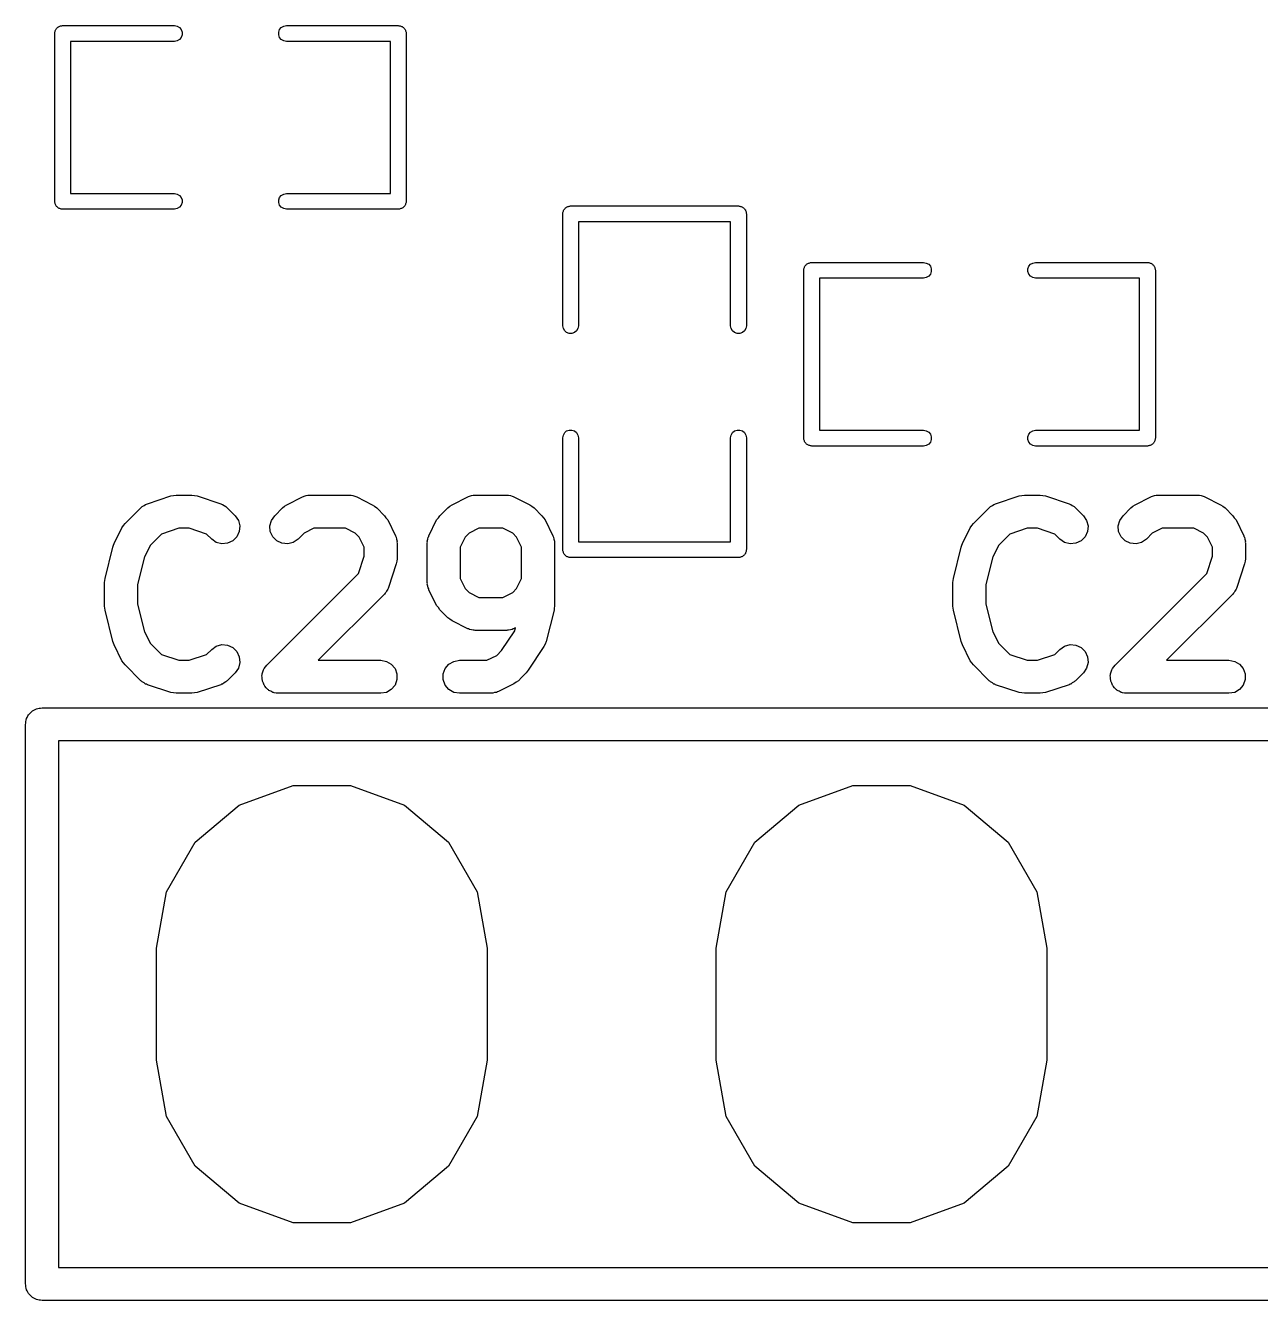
# Model space of a CAD drawing. Extents: x 69.6 to 139.6, y -158 to -61.
# Drawn here: x 99.47 to 105.08, y -115.47 to -109.68 of the extents above; entities that cross this region are included whole.
import ezdxf

# ---------------------------------------------------------------- set-up
doc = ezdxf.new("R2010")
doc.units = 0
doc.header["$MEASUREMENT"] = 0
doc.layers.add('BLACK', color=7, linetype='CONTINUOUS')

msp = doc.modelspace()

# ---------------------------------------------------------------- linework, layer by layer
at = {"layer": 'Black'}
for p, q in [((99.6024, -109.719), (99.603, -109.716)), ((99.6024, -110.481), (99.6024, -109.719)), ((99.603, -109.713), (99.604, -109.71)), ((99.603, -109.716), (99.603, -109.713)), ((99.604, -109.71), (99.6046, -109.707)), ((99.6046, -109.707), (99.6061, -109.704)), ((99.6061, -109.704), (99.6072, -109.701)), ((99.6072, -109.701), (99.6092, -109.699)), ((99.6092, -109.699), (99.6108, -109.696)), ((99.6108, -109.696), (99.6131, -109.694)), ((99.6131, -109.694), (99.6151, -109.692)), ((99.6151, -109.692), (99.6178, -109.69)), ((99.6178, -109.69), (99.6202, -109.688)), ((99.6202, -109.688), (99.6231, -109.687)), ((99.6231, -109.687), (99.6258, -109.686)), ((99.6258, -109.686), (99.6289, -109.685)), ((99.6289, -109.685), (99.6318, -109.684)), ((99.6318, -109.684), (99.6349, -109.684)), ((99.6349, -109.684), (99.638, -109.683)), ((99.638, -109.683), (100.146, -109.683)), ((100.146, -109.683), (100.158, -109.686)), ((100.158, -109.686), (100.169, -109.692)), ((100.169, -109.692), (100.177, -109.701)), ((100.177, -109.701), (100.181, -109.713)), ((100.181, -109.713), (100.181, -109.725)), ((100.619, -109.713), (100.623, -109.701)), ((100.619, -109.725), (100.619, -109.713)), ((100.623, -109.701), (100.631, -109.692)), ((100.631, -109.692), (100.642, -109.686)), ((100.642, -109.686), (100.654, -109.683)), ((100.654, -109.683), (101.162, -109.683)), ((101.162, -109.683), (101.165, -109.684)), ((101.165, -109.684), (101.168, -109.684)), ((101.168, -109.684), (101.171, -109.685)), ((101.171, -109.685), (101.174, -109.686)), ((101.174, -109.686), (101.177, -109.687)), ((101.177, -109.687), (101.18, -109.688)), ((101.18, -109.688), (101.182, -109.69)), ((101.182, -109.69), (101.185, -109.692)), ((101.185, -109.692), (101.187, -109.694)), ((101.187, -109.694), (101.189, -109.696)), ((101.189, -109.696), (101.191, -109.699)), ((101.191, -109.699), (101.193, -109.701)), ((101.193, -109.701), (101.194, -109.704)), ((101.194, -109.704), (101.195, -109.707)), ((101.195, -109.707), (101.196, -109.71)), ((101.196, -109.71), (101.197, -109.713)), ((101.197, -109.713), (101.197, -109.716)), ((101.197, -109.716), (101.198, -109.719)), ((101.198, -109.719), (101.198, -110.481)), ((100.146, -109.755), (99.6736, -109.755)), ((99.6736, -109.755), (99.6736, -110.445)), ((100.158, -109.752), (100.146, -109.755)), ((100.169, -109.746), (100.158, -109.752)), ((100.177, -109.737), (100.169, -109.746)), ((100.181, -109.725), (100.177, -109.737)), ((100.623, -109.737), (100.619, -109.725)), ((100.631, -109.746), (100.623, -109.737)), ((100.642, -109.752), (100.631, -109.746)), ((100.654, -109.755), (100.642, -109.752)), ((101.126, -109.755), (100.654, -109.755)), ((101.126, -110.445), (101.126, -109.755)), ((99.6736, -110.445), (100.146, -110.445)), ((100.146, -110.445), (100.158, -110.448)), ((100.158, -110.448), (100.169, -110.454)), ((100.169, -110.454), (100.177, -110.463)), ((100.177, -110.463), (100.181, -110.475)), ((100.619, -110.475), (100.623, -110.463)), ((100.623, -110.463), (100.631, -110.454)), ((100.631, -110.454), (100.642, -110.448)), ((100.642, -110.448), (100.654, -110.445)), ((100.654, -110.445), (101.126, -110.445)), ((99.603, -110.484), (99.6024, -110.481)), ((99.603, -110.487), (99.603, -110.484)), ((99.604, -110.49), (99.603, -110.487)), ((99.6046, -110.493), (99.604, -110.49)), ((99.6061, -110.496), (99.6046, -110.493)), ((99.6072, -110.499), (99.6061, -110.496)), ((99.6092, -110.501), (99.6072, -110.499)), ((99.6108, -110.504), (99.6092, -110.501)), ((99.6131, -110.506), (99.6108, -110.504)), ((99.6151, -110.508), (99.6131, -110.506)), ((99.6178, -110.51), (99.6151, -110.508)), ((99.6202, -110.512), (99.6178, -110.51)), ((99.6231, -110.513), (99.6202, -110.512)), ((99.6258, -110.514), (99.6231, -110.513)), ((99.6289, -110.515), (99.6258, -110.514)), ((99.6318, -110.516), (99.6289, -110.515)), ((99.6349, -110.516), (99.6318, -110.516)), ((99.638, -110.517), (99.6349, -110.516)), ((100.146, -110.517), (99.638, -110.517)), ((100.158, -110.514), (100.146, -110.517)), ((100.169, -110.508), (100.158, -110.514)), ((100.177, -110.499), (100.169, -110.508)), ((100.181, -110.487), (100.177, -110.499)), ((100.181, -110.475), (100.181, -110.487)), ((100.619, -110.487), (100.619, -110.475)), ((100.623, -110.499), (100.619, -110.487)), ((100.631, -110.508), (100.623, -110.499)), ((100.642, -110.514), (100.631, -110.508)), ((100.654, -110.517), (100.642, -110.514)), ((101.162, -110.517), (100.654, -110.517)), ((101.165, -110.516), (101.162, -110.517)), ((101.168, -110.516), (101.165, -110.516)), ((101.171, -110.515), (101.168, -110.516)), ((101.174, -110.514), (101.171, -110.515)), ((101.177, -110.513), (101.174, -110.514)), ((101.18, -110.512), (101.177, -110.513)), ((101.182, -110.51), (101.18, -110.512)), ((101.185, -110.508), (101.182, -110.51)), ((101.187, -110.506), (101.185, -110.508)), ((101.189, -110.504), (101.187, -110.506)), ((101.191, -110.501), (101.189, -110.504)), ((101.193, -110.499), (101.191, -110.501)), ((101.194, -110.496), (101.193, -110.499)), ((101.195, -110.493), (101.194, -110.496)), ((101.196, -110.49), (101.195, -110.493)), ((101.197, -110.487), (101.196, -110.49)), ((101.198, -110.481), (101.197, -110.484)), ((101.197, -110.484), (101.197, -110.487)), ((101.909, -110.532), (101.91, -110.529)), ((101.91, -110.529), (101.911, -110.526)), ((101.911, -110.526), (101.912, -110.523)), ((101.912, -110.523), (101.913, -110.52)), ((101.913, -110.52), (101.915, -110.518)), ((101.915, -110.518), (101.917, -110.515)), ((101.917, -110.515), (101.919, -110.513)), ((101.919, -110.513), (101.921, -110.511)), ((101.921, -110.511), (101.924, -110.509)), ((101.924, -110.509), (101.926, -110.507)), ((101.926, -110.507), (101.929, -110.506)), ((101.929, -110.506), (101.932, -110.505)), ((101.932, -110.505), (101.935, -110.504)), ((101.935, -110.504), (101.938, -110.503)), ((101.938, -110.503), (101.941, -110.503)), ((101.941, -110.503), (101.944, -110.502)), ((101.944, -110.502), (102.706, -110.502)), ((102.706, -110.502), (102.709, -110.503)), ((102.709, -110.503), (102.712, -110.503)), ((102.712, -110.503), (102.715, -110.504)), ((102.715, -110.504), (102.718, -110.505)), ((102.718, -110.505), (102.721, -110.506)), ((102.721, -110.506), (102.724, -110.507)), ((102.724, -110.507), (102.726, -110.509)), ((102.726, -110.509), (102.729, -110.511)), ((102.729, -110.511), (102.731, -110.513)), ((102.731, -110.513), (102.733, -110.515)), ((102.733, -110.515), (102.735, -110.518)), ((102.735, -110.518), (102.737, -110.52)), ((102.737, -110.52), (102.738, -110.523)), ((102.738, -110.523), (102.739, -110.526)), ((102.739, -110.526), (102.74, -110.529)), ((102.74, -110.529), (102.741, -110.532)), ((101.908, -110.538), (101.909, -110.535)), ((101.908, -111.046), (101.908, -110.538)), ((101.909, -110.535), (101.909, -110.532)), ((102.67, -110.574), (101.98, -110.574)), ((101.98, -110.574), (101.98, -111.046)), ((102.67, -111.046), (102.67, -110.574)), ((102.741, -110.532), (102.741, -110.535)), ((102.741, -110.535), (102.742, -110.538)), ((102.742, -110.538), (102.742, -111.046)), ((103.018, -110.765), (103.02, -110.763)), ((103.02, -110.763), (103.023, -110.762)), ((103.023, -110.762), (103.026, -110.761)), ((103.026, -110.761), (103.029, -110.76)), ((103.029, -110.76), (103.032, -110.759)), ((103.032, -110.759), (103.035, -110.759)), ((103.035, -110.759), (103.038, -110.758)), ((103.038, -110.758), (103.546, -110.758)), ((103.546, -110.758), (103.558, -110.761)), ((103.558, -110.761), (103.569, -110.767)), ((104.031, -110.767), (104.042, -110.761)), ((104.042, -110.761), (104.054, -110.758)), ((104.054, -110.758), (104.562, -110.758)), ((104.562, -110.758), (104.565, -110.759)), ((104.565, -110.759), (104.568, -110.759)), ((104.568, -110.759), (104.571, -110.76)), ((104.571, -110.76), (104.574, -110.761)), ((104.574, -110.761), (104.577, -110.762)), ((104.577, -110.762), (104.58, -110.763)), ((104.58, -110.763), (104.582, -110.765)), ((103.002, -110.794), (103.003, -110.791)), ((103.002, -111.556), (103.002, -110.794)), ((103.003, -110.788), (103.004, -110.785)), ((103.003, -110.791), (103.003, -110.788)), ((103.004, -110.785), (103.005, -110.782)), ((103.005, -110.782), (103.006, -110.779)), ((103.006, -110.779), (103.007, -110.776)), ((103.007, -110.776), (103.009, -110.774)), ((103.009, -110.774), (103.011, -110.771)), ((103.011, -110.771), (103.013, -110.769)), ((103.013, -110.769), (103.015, -110.767)), ((103.015, -110.767), (103.018, -110.765)), ((103.569, -110.821), (103.558, -110.827)), ((103.569, -110.767), (103.577, -110.776)), ((103.577, -110.812), (103.569, -110.821)), ((103.577, -110.776), (103.581, -110.788)), ((103.581, -110.8), (103.577, -110.812)), ((103.581, -110.788), (103.581, -110.8)), ((104.019, -110.788), (104.023, -110.776)), ((104.019, -110.8), (104.019, -110.788)), ((104.023, -110.812), (104.019, -110.8)), ((104.023, -110.776), (104.031, -110.767)), ((104.031, -110.821), (104.023, -110.812)), ((104.042, -110.827), (104.031, -110.821)), ((104.582, -110.765), (104.585, -110.767)), ((104.585, -110.767), (104.587, -110.769)), ((104.587, -110.769), (104.589, -110.771)), ((104.589, -110.771), (104.591, -110.774)), ((104.591, -110.774), (104.593, -110.776)), ((104.593, -110.776), (104.594, -110.779)), ((104.594, -110.779), (104.595, -110.782)), ((104.595, -110.782), (104.596, -110.785)), ((104.596, -110.785), (104.597, -110.788)), ((104.597, -110.788), (104.597, -110.791)), ((104.597, -110.791), (104.598, -110.794)), ((104.598, -110.794), (104.598, -111.556)), ((103.546, -110.83), (103.074, -110.83)), ((103.074, -110.83), (103.074, -111.52)), ((103.558, -110.827), (103.546, -110.83)), ((104.054, -110.83), (104.042, -110.827)), ((104.526, -110.83), (104.054, -110.83)), ((104.526, -111.52), (104.526, -110.83)), ((101.911, -111.058), (101.908, -111.046)), ((101.98, -111.046), (101.977, -111.058)), ((102.673, -111.058), (102.67, -111.046)), ((102.742, -111.046), (102.739, -111.058)), ((101.917, -111.069), (101.911, -111.058)), ((101.926, -111.077), (101.917, -111.069)), ((101.938, -111.081), (101.926, -111.077)), ((101.95, -111.081), (101.938, -111.081)), ((101.962, -111.077), (101.95, -111.081)), ((101.971, -111.069), (101.962, -111.077)), ((101.977, -111.058), (101.971, -111.069)), ((102.679, -111.069), (102.673, -111.058)), ((102.688, -111.077), (102.679, -111.069)), ((102.7, -111.081), (102.688, -111.077)), ((102.712, -111.081), (102.7, -111.081)), ((102.724, -111.077), (102.712, -111.081)), ((102.733, -111.069), (102.724, -111.077)), ((102.739, -111.058), (102.733, -111.069)), ((101.908, -111.554), (101.911, -111.542)), ((101.908, -112.062), (101.908, -111.554)), ((101.911, -111.542), (101.917, -111.531)), ((101.917, -111.531), (101.926, -111.523)), ((101.926, -111.523), (101.938, -111.519)), ((101.938, -111.519), (101.95, -111.519)), ((101.95, -111.519), (101.962, -111.523)), ((101.962, -111.523), (101.971, -111.531)), ((101.971, -111.531), (101.977, -111.542)), ((101.977, -111.542), (101.98, -111.554)), ((101.98, -111.554), (101.98, -112.026)), ((102.67, -111.554), (102.673, -111.542)), ((102.67, -112.026), (102.67, -111.554)), ((102.673, -111.542), (102.679, -111.531)), ((102.679, -111.531), (102.688, -111.523)), ((102.688, -111.523), (102.7, -111.519)), ((102.7, -111.519), (102.712, -111.519)), ((102.712, -111.519), (102.724, -111.523)), ((102.724, -111.523), (102.733, -111.531)), ((102.733, -111.531), (102.739, -111.542)), ((102.739, -111.542), (102.742, -111.554)), ((102.742, -111.554), (102.742, -112.062)), ((103.003, -111.559), (103.002, -111.556)), ((103.003, -111.562), (103.003, -111.559)), ((103.004, -111.565), (103.003, -111.562)), ((103.005, -111.568), (103.004, -111.565)), ((103.006, -111.571), (103.005, -111.568)), ((103.007, -111.574), (103.006, -111.571)), ((103.074, -111.52), (103.546, -111.52)), ((103.546, -111.52), (103.558, -111.523)), ((103.558, -111.523), (103.569, -111.529)), ((103.569, -111.529), (103.577, -111.538)), ((103.577, -111.538), (103.581, -111.55)), ((103.581, -111.562), (103.577, -111.574)), ((103.581, -111.55), (103.581, -111.562)), ((104.019, -111.55), (104.023, -111.538)), ((104.019, -111.562), (104.019, -111.55)), ((104.023, -111.574), (104.019, -111.562)), ((104.023, -111.538), (104.031, -111.529)), ((104.031, -111.529), (104.042, -111.523)), ((104.042, -111.523), (104.054, -111.52)), ((104.054, -111.52), (104.526, -111.52)), ((104.594, -111.571), (104.593, -111.574)), ((104.595, -111.568), (104.594, -111.571)), ((104.596, -111.565), (104.595, -111.568)), ((104.597, -111.562), (104.596, -111.565)), ((104.598, -111.556), (104.597, -111.559)), ((104.597, -111.559), (104.597, -111.562)), ((103.009, -111.576), (103.007, -111.574)), ((103.011, -111.579), (103.009, -111.576)), ((103.013, -111.581), (103.011, -111.579)), ((103.015, -111.583), (103.013, -111.581)), ((103.018, -111.585), (103.015, -111.583)), ((103.02, -111.587), (103.018, -111.585)), ((103.023, -111.588), (103.02, -111.587)), ((103.026, -111.589), (103.023, -111.588)), ((103.029, -111.59), (103.026, -111.589)), ((103.032, -111.591), (103.029, -111.59)), ((103.035, -111.591), (103.032, -111.591)), ((103.038, -111.592), (103.035, -111.591)), ((103.546, -111.592), (103.038, -111.592)), ((103.558, -111.589), (103.546, -111.592)), ((103.569, -111.583), (103.558, -111.589)), ((103.577, -111.574), (103.569, -111.583)), ((104.031, -111.583), (104.023, -111.574)), ((104.042, -111.589), (104.031, -111.583)), ((104.054, -111.592), (104.042, -111.589)), ((104.562, -111.592), (104.054, -111.592)), ((104.565, -111.591), (104.562, -111.592)), ((104.568, -111.591), (104.565, -111.591)), ((104.571, -111.59), (104.568, -111.591)), ((104.574, -111.589), (104.571, -111.59)), ((104.577, -111.588), (104.574, -111.589)), ((104.58, -111.587), (104.577, -111.588)), ((104.582, -111.585), (104.58, -111.587)), ((104.585, -111.583), (104.582, -111.585)), ((104.587, -111.581), (104.585, -111.583)), ((104.589, -111.579), (104.587, -111.581)), ((104.591, -111.576), (104.589, -111.579)), ((104.593, -111.574), (104.591, -111.576)), ((99.9998, -111.866), (100.008, -111.862)), ((100.008, -111.862), (100.015, -111.857)), ((100.015, -111.857), (100.019, -111.856)), ((100.019, -111.856), (100.023, -111.854)), ((100.023, -111.854), (100.13, -111.818)), ((100.13, -111.818), (100.142, -111.816)), ((100.142, -111.816), (100.154, -111.814)), ((100.154, -111.814), (100.225, -111.814)), ((100.225, -111.814), (100.237, -111.816)), ((100.237, -111.816), (100.249, -111.818)), ((100.249, -111.818), (100.356, -111.854)), ((100.356, -111.854), (100.36, -111.856)), ((100.36, -111.856), (100.364, -111.857)), ((100.364, -111.857), (100.371, -111.862)), ((100.371, -111.862), (100.379, -111.866)), ((100.646, -111.865), (100.656, -111.858)), ((100.656, -111.858), (100.727, -111.822)), ((100.727, -111.822), (100.731, -111.821)), ((100.731, -111.821), (100.735, -111.819)), ((100.735, -111.819), (100.744, -111.817)), ((100.744, -111.817), (100.752, -111.815)), ((100.752, -111.815), (100.756, -111.815)), ((100.756, -111.815), (100.761, -111.814)), ((100.761, -111.814), (100.939, -111.814)), ((100.939, -111.814), (100.944, -111.815)), ((100.944, -111.815), (100.948, -111.815)), ((100.948, -111.815), (100.956, -111.817)), ((100.956, -111.817), (100.965, -111.819)), ((100.965, -111.819), (100.969, -111.821)), ((100.969, -111.821), (100.973, -111.822)), ((100.973, -111.822), (101.044, -111.858)), ((101.044, -111.858), (101.054, -111.865)), ((101.396, -111.865), (101.406, -111.858)), ((101.406, -111.858), (101.477, -111.822)), ((101.477, -111.822), (101.481, -111.821)), ((101.481, -111.821), (101.485, -111.819)), ((101.485, -111.819), (101.494, -111.817)), ((101.494, -111.817), (101.502, -111.815)), ((101.502, -111.815), (101.506, -111.815)), ((101.506, -111.815), (101.511, -111.814)), ((101.511, -111.814), (101.654, -111.814)), ((101.654, -111.814), (101.658, -111.815)), ((101.658, -111.815), (101.662, -111.815)), ((101.662, -111.815), (101.671, -111.817)), ((101.671, -111.817), (101.679, -111.819)), ((101.679, -111.819), (101.683, -111.821)), ((101.683, -111.821), (101.687, -111.822)), ((101.687, -111.822), (101.759, -111.858)), ((101.759, -111.858), (101.768, -111.865)), ((103.85, -111.866), (103.858, -111.862)), ((103.858, -111.862), (103.865, -111.857)), ((103.865, -111.857), (103.869, -111.856)), ((103.869, -111.856), (103.873, -111.854)), ((103.873, -111.854), (103.98, -111.818)), ((103.98, -111.818), (103.992, -111.816)), ((103.992, -111.816), (104.004, -111.814)), ((104.004, -111.814), (104.075, -111.814)), ((104.075, -111.814), (104.087, -111.816)), ((104.087, -111.816), (104.099, -111.818)), ((104.099, -111.818), (104.206, -111.854)), ((104.206, -111.854), (104.21, -111.856)), ((104.21, -111.856), (104.214, -111.857)), ((104.214, -111.857), (104.221, -111.862)), ((104.221, -111.862), (104.229, -111.866)), ((104.496, -111.865), (104.506, -111.858)), ((104.506, -111.858), (104.577, -111.822)), ((104.577, -111.822), (104.581, -111.821)), ((104.581, -111.821), (104.585, -111.819)), ((104.585, -111.819), (104.594, -111.817)), ((104.594, -111.817), (104.602, -111.815)), ((104.602, -111.815), (104.606, -111.815)), ((104.606, -111.815), (104.611, -111.814)), ((104.611, -111.814), (104.789, -111.814)), ((104.789, -111.814), (104.794, -111.815)), ((104.794, -111.815), (104.798, -111.815)), ((104.798, -111.815), (104.806, -111.817)), ((104.806, -111.817), (104.815, -111.819)), ((104.815, -111.819), (104.819, -111.821)), ((104.819, -111.821), (104.823, -111.822)), ((104.823, -111.822), (104.894, -111.858)), ((104.894, -111.858), (104.904, -111.865)), ((99.922, -111.943), (99.9934, -111.872)), ((99.9934, -111.872), (99.9969, -111.869)), ((99.9969, -111.869), (99.9998, -111.866)), ((100.379, -111.866), (100.382, -111.869)), ((100.382, -111.869), (100.385, -111.872)), ((100.385, -111.872), (100.421, -111.908)), ((100.421, -111.908), (100.436, -111.929)), ((100.586, -111.929), (100.601, -111.908)), ((100.601, -111.908), (100.636, -111.872)), ((100.636, -111.872), (100.646, -111.865)), ((101.054, -111.865), (101.064, -111.872)), ((101.064, -111.872), (101.099, -111.908)), ((101.099, -111.908), (101.106, -111.918)), ((101.106, -111.918), (101.114, -111.927)), ((101.336, -111.927), (101.344, -111.918)), ((101.344, -111.918), (101.351, -111.908)), ((101.351, -111.908), (101.386, -111.872)), ((101.386, -111.872), (101.396, -111.865)), ((101.768, -111.865), (101.778, -111.872)), ((101.778, -111.872), (101.814, -111.908)), ((101.814, -111.908), (101.821, -111.918)), ((101.821, -111.918), (101.828, -111.927)), ((103.772, -111.943), (103.843, -111.872)), ((103.843, -111.872), (103.847, -111.869)), ((103.847, -111.869), (103.85, -111.866)), ((104.229, -111.866), (104.232, -111.869)), ((104.232, -111.869), (104.235, -111.872)), ((104.235, -111.872), (104.271, -111.908)), ((104.271, -111.908), (104.286, -111.929)), ((104.436, -111.929), (104.451, -111.908)), ((104.451, -111.908), (104.486, -111.872)), ((104.486, -111.872), (104.496, -111.865)), ((104.904, -111.865), (104.914, -111.872)), ((104.914, -111.872), (104.949, -111.908)), ((104.949, -111.908), (104.956, -111.918)), ((104.956, -111.918), (104.964, -111.927)), ((99.8722, -112.034), (99.9079, -111.963)), ((99.9079, -111.963), (99.9151, -111.953)), ((99.9151, -111.953), (99.922, -111.943)), ((100.166, -111.964), (100.087, -111.991)), ((100.213, -111.964), (100.166, -111.964)), ((100.292, -111.991), (100.213, -111.964)), ((100.436, -111.929), (100.443, -111.954)), ((100.443, -111.954), (100.44, -111.98)), ((100.579, -111.954), (100.586, -111.929)), ((100.581, -111.98), (100.579, -111.954)), ((100.778, -111.964), (100.734, -111.987)), ((100.922, -111.964), (100.778, -111.964)), ((100.966, -111.987), (100.922, -111.964)), ((101.114, -111.927), (101.149, -111.999)), ((101.301, -111.999), (101.336, -111.927)), ((101.528, -111.964), (101.484, -111.987)), ((101.636, -111.964), (101.528, -111.964)), ((101.681, -111.987), (101.636, -111.964)), ((101.828, -111.927), (101.864, -111.999)), ((103.722, -112.034), (103.758, -111.963)), ((103.758, -111.963), (103.765, -111.953)), ((103.765, -111.953), (103.772, -111.943)), ((104.016, -111.964), (103.937, -111.991)), ((104.063, -111.964), (104.016, -111.964)), ((104.142, -111.991), (104.063, -111.964)), ((104.286, -111.929), (104.293, -111.954)), ((104.293, -111.954), (104.29, -111.98)), ((104.429, -111.954), (104.436, -111.929)), ((104.431, -111.98), (104.429, -111.954)), ((104.628, -111.964), (104.584, -111.987)), ((104.772, -111.964), (104.628, -111.964)), ((104.816, -111.987), (104.772, -111.964)), ((104.964, -111.927), (104.999, -111.999)), ((99.8699, -112.042), (99.8722, -112.034)), ((100.087, -111.991), (100.037, -112.041)), ((100.315, -112.014), (100.292, -111.991)), ((100.336, -112.029), (100.315, -112.014)), ((100.361, -112.035), (100.336, -112.029)), ((100.387, -112.033), (100.361, -112.035)), ((100.411, -112.022), (100.387, -112.033)), ((100.429, -112.004), (100.411, -112.022)), ((100.44, -111.98), (100.429, -112.004)), ((100.592, -112.004), (100.581, -111.98)), ((100.611, -112.022), (100.592, -112.004)), ((100.634, -112.033), (100.611, -112.022)), ((100.66, -112.035), (100.634, -112.033)), ((100.685, -112.029), (100.66, -112.035)), ((100.707, -112.014), (100.685, -112.029)), ((100.734, -111.987), (100.707, -112.014)), ((100.985, -112.005), (100.966, -111.987)), ((101.007, -112.05), (100.985, -112.005)), ((101.149, -111.999), (101.15, -112.003)), ((101.15, -112.003), (101.153, -112.006)), ((101.153, -112.006), (101.154, -112.015)), ((101.154, -112.015), (101.157, -112.024)), ((101.157, -112.024), (101.156, -112.028)), ((101.156, -112.028), (101.157, -112.032)), ((101.157, -112.032), (101.157, -112.104)), ((101.293, -112.024), (101.296, -112.015)), ((101.294, -112.028), (101.293, -112.024)), ((101.293, -112.032), (101.294, -112.028)), ((101.293, -112.211), (101.293, -112.032)), ((101.296, -112.015), (101.297, -112.006)), ((101.297, -112.006), (101.3, -112.003)), ((101.3, -112.003), (101.301, -111.999)), ((101.465, -112.005), (101.443, -112.05)), ((101.484, -111.987), (101.465, -112.005)), ((101.699, -112.005), (101.681, -111.987)), ((101.721, -112.05), (101.699, -112.005)), ((101.864, -111.999), (101.865, -112.003)), ((101.865, -112.003), (101.867, -112.006)), ((101.867, -112.006), (101.868, -112.015)), ((101.868, -112.015), (101.871, -112.024)), ((101.871, -112.024), (101.871, -112.028)), ((101.871, -112.028), (101.871, -112.032)), ((101.871, -112.032), (101.871, -112.318)), ((101.98, -112.026), (102.67, -112.026)), ((103.72, -112.042), (103.722, -112.034)), ((103.937, -111.991), (103.887, -112.041)), ((104.165, -112.014), (104.142, -111.991)), ((104.186, -112.029), (104.165, -112.014)), ((104.211, -112.035), (104.186, -112.029)), ((104.237, -112.033), (104.211, -112.035)), ((104.261, -112.022), (104.237, -112.033)), ((104.279, -112.004), (104.261, -112.022)), ((104.29, -111.98), (104.279, -112.004)), ((104.442, -112.004), (104.431, -111.98)), ((104.461, -112.022), (104.442, -112.004)), ((104.484, -112.033), (104.461, -112.022)), ((104.51, -112.035), (104.484, -112.033)), ((104.535, -112.029), (104.51, -112.035)), ((104.557, -112.014), (104.535, -112.029)), ((104.584, -111.987), (104.557, -112.014)), ((104.835, -112.005), (104.816, -111.987)), ((104.857, -112.05), (104.835, -112.005)), ((104.999, -111.999), (105, -112.003)), ((105, -112.003), (105.003, -112.006)), ((105.003, -112.006), (105.004, -112.015)), ((105.004, -112.015), (105.007, -112.024)), ((105.007, -112.024), (105.006, -112.028)), ((105.006, -112.028), (105.007, -112.032)), ((105.007, -112.032), (105.007, -112.104)), ((99.8308, -112.193), (99.8665, -112.05)), ((99.8665, -112.05), (99.8699, -112.042)), ((100.01, -112.094), (99.9786, -112.22)), ((100.037, -112.041), (100.01, -112.094)), ((100.981, -112.17), (101.007, -112.091)), ((101.007, -112.091), (101.007, -112.05)), ((101.443, -112.05), (101.443, -112.193)), ((101.721, -112.193), (101.721, -112.05)), ((101.909, -112.065), (101.908, -112.062)), ((101.909, -112.068), (101.909, -112.065)), ((101.91, -112.071), (101.909, -112.068)), ((101.911, -112.074), (101.91, -112.071)), ((101.912, -112.077), (101.911, -112.074)), ((101.913, -112.08), (101.912, -112.077)), ((101.915, -112.082), (101.913, -112.08)), ((101.917, -112.085), (101.915, -112.082)), ((101.919, -112.087), (101.917, -112.085)), ((101.921, -112.089), (101.919, -112.087)), ((101.924, -112.091), (101.921, -112.089)), ((101.926, -112.093), (101.924, -112.091)), ((101.929, -112.094), (101.926, -112.093)), ((101.932, -112.095), (101.929, -112.094)), ((102.721, -112.094), (102.718, -112.095)), ((102.724, -112.093), (102.721, -112.094)), ((102.726, -112.091), (102.724, -112.093)), ((102.729, -112.089), (102.726, -112.091)), ((102.731, -112.087), (102.729, -112.089)), ((102.733, -112.085), (102.731, -112.087)), ((102.735, -112.082), (102.733, -112.085)), ((102.737, -112.08), (102.735, -112.082)), ((102.738, -112.077), (102.737, -112.08)), ((102.739, -112.074), (102.738, -112.077)), ((102.74, -112.071), (102.739, -112.074)), ((102.741, -112.068), (102.74, -112.071)), ((102.742, -112.062), (102.741, -112.065)), ((102.741, -112.065), (102.741, -112.068)), ((103.681, -112.193), (103.717, -112.05)), ((103.717, -112.05), (103.72, -112.042)), ((103.86, -112.094), (103.829, -112.22)), ((103.887, -112.041), (103.86, -112.094)), ((104.831, -112.17), (104.857, -112.091)), ((104.857, -112.091), (104.857, -112.05)), ((101.153, -112.127), (101.118, -112.234)), ((101.155, -112.115), (101.153, -112.127)), ((101.157, -112.104), (101.155, -112.115)), ((101.935, -112.096), (101.932, -112.095)), ((101.938, -112.097), (101.935, -112.096)), ((101.941, -112.097), (101.938, -112.097)), ((101.944, -112.098), (101.941, -112.097)), ((102.706, -112.098), (101.944, -112.098)), ((102.709, -112.097), (102.706, -112.098)), ((102.712, -112.097), (102.709, -112.097)), ((102.715, -112.096), (102.712, -112.097)), ((102.718, -112.095), (102.715, -112.096)), ((105.003, -112.127), (104.968, -112.234)), ((105.005, -112.115), (105.003, -112.127)), ((105.007, -112.104), (105.005, -112.115)), ((99.8286, -112.211), (99.8302, -112.202)), ((99.8302, -112.202), (99.8308, -112.193)), ((100.565, -112.586), (100.981, -112.17)), ((101.443, -112.193), (101.465, -112.238)), ((101.699, -112.238), (101.721, -112.193)), ((103.679, -112.211), (103.68, -112.202)), ((103.68, -112.202), (103.681, -112.193)), ((104.415, -112.586), (104.831, -112.17)), ((99.8286, -112.318), (99.8286, -112.211)), ((99.9786, -112.22), (99.9786, -112.309)), ((101.099, -112.264), (100.799, -112.564)), ((101.102, -112.26), (101.099, -112.264)), ((101.105, -112.257), (101.102, -112.26)), ((101.109, -112.25), (101.105, -112.257)), ((101.114, -112.242), (101.109, -112.25)), ((101.116, -112.238), (101.114, -112.242)), ((101.118, -112.234), (101.116, -112.238)), ((101.294, -112.215), (101.293, -112.211)), ((101.293, -112.219), (101.294, -112.215)), ((101.296, -112.228), (101.293, -112.219)), ((101.297, -112.236), (101.296, -112.228)), ((101.3, -112.24), (101.297, -112.236)), ((101.301, -112.244), (101.3, -112.24)), ((101.336, -112.316), (101.301, -112.244)), ((101.465, -112.238), (101.484, -112.256)), ((101.484, -112.256), (101.528, -112.279)), ((101.636, -112.279), (101.681, -112.256)), ((101.681, -112.256), (101.699, -112.238)), ((103.679, -112.318), (103.679, -112.211)), ((103.829, -112.22), (103.829, -112.309)), ((104.949, -112.264), (104.649, -112.564)), ((104.952, -112.26), (104.949, -112.264)), ((104.955, -112.257), (104.952, -112.26)), ((104.959, -112.25), (104.955, -112.257)), ((104.964, -112.242), (104.959, -112.25)), ((104.966, -112.238), (104.964, -112.242)), ((104.968, -112.234), (104.966, -112.238)), ((99.8302, -112.327), (99.8286, -112.318)), ((99.9786, -112.309), (100.01, -112.435)), ((101.344, -112.325), (101.336, -112.316)), ((101.351, -112.335), (101.344, -112.325)), ((101.528, -112.279), (101.636, -112.279)), ((101.871, -112.318), (101.87, -112.327)), ((103.68, -112.327), (103.679, -112.318)), ((103.829, -112.309), (103.86, -112.435)), ((99.8308, -112.336), (99.8302, -112.327)), ((99.8665, -112.479), (99.8308, -112.336)), ((101.386, -112.371), (101.351, -112.335)), ((101.396, -112.378), (101.386, -112.371)), ((101.406, -112.385), (101.396, -112.378)), ((101.869, -112.336), (101.833, -112.479)), ((101.87, -112.327), (101.869, -112.336)), ((103.681, -112.336), (103.68, -112.327)), ((103.717, -112.479), (103.681, -112.336)), ((100.01, -112.435), (100.037, -112.488)), ((101.477, -112.421), (101.406, -112.385)), ((101.481, -112.422), (101.477, -112.421)), ((101.485, -112.424), (101.481, -112.422)), ((101.494, -112.426), (101.485, -112.424)), ((101.502, -112.428), (101.494, -112.426)), ((101.506, -112.428), (101.502, -112.428)), ((101.511, -112.429), (101.506, -112.428)), ((101.654, -112.429), (101.511, -112.429)), ((101.631, -112.52), (101.691, -112.43)), ((101.658, -112.428), (101.654, -112.429)), ((101.662, -112.428), (101.658, -112.428)), ((101.671, -112.426), (101.662, -112.428)), ((101.679, -112.424), (101.671, -112.426)), ((101.683, -112.422), (101.679, -112.424)), ((101.687, -112.421), (101.683, -112.422)), ((101.694, -112.417), (101.687, -112.421)), ((101.691, -112.43), (101.694, -112.417)), ((103.86, -112.435), (103.887, -112.488)), ((99.8699, -112.486), (99.8665, -112.479)), ((99.8722, -112.494), (99.8699, -112.486)), ((99.9079, -112.566), (99.8722, -112.494)), ((100.037, -112.488), (100.087, -112.538)), ((100.336, -112.5), (100.361, -112.493)), ((100.361, -112.493), (100.387, -112.495)), ((100.387, -112.495), (100.411, -112.506)), ((101.828, -112.491), (101.823, -112.502)), ((101.833, -112.479), (101.828, -112.491)), ((103.72, -112.486), (103.717, -112.479)), ((103.722, -112.494), (103.72, -112.486)), ((103.758, -112.566), (103.722, -112.494)), ((103.887, -112.488), (103.937, -112.538)), ((104.186, -112.5), (104.211, -112.493)), ((104.211, -112.493), (104.237, -112.495)), ((104.237, -112.495), (104.261, -112.506)), ((100.087, -112.538), (100.166, -112.564)), ((100.213, -112.564), (100.292, -112.538)), ((100.292, -112.538), (100.315, -112.515)), ((100.315, -112.515), (100.336, -112.5)), ((100.411, -112.506), (100.429, -112.525)), ((100.429, -112.525), (100.44, -112.548)), ((100.44, -112.548), (100.443, -112.574)), ((101.564, -112.564), (101.609, -112.542)), ((101.609, -112.542), (101.631, -112.52)), ((101.823, -112.502), (101.752, -112.609)), ((103.937, -112.538), (104.016, -112.564)), ((104.063, -112.564), (104.142, -112.538)), ((104.142, -112.538), (104.165, -112.515)), ((104.165, -112.515), (104.186, -112.5)), ((104.261, -112.506), (104.279, -112.525)), ((104.279, -112.525), (104.29, -112.548)), ((104.29, -112.548), (104.293, -112.574)), ((99.9151, -112.575), (99.9079, -112.566)), ((99.922, -112.585), (99.9151, -112.575)), ((99.9934, -112.657), (99.922, -112.585)), ((100.166, -112.564), (100.213, -112.564)), ((100.436, -112.6), (100.421, -112.621)), ((100.443, -112.574), (100.436, -112.6)), ((100.547, -112.617), (100.55, -112.608)), ((100.55, -112.608), (100.552, -112.605)), ((100.552, -112.605), (100.553, -112.602)), ((100.553, -112.602), (100.559, -112.594)), ((100.559, -112.594), (100.565, -112.586)), ((100.799, -112.564), (101.082, -112.564)), ((101.082, -112.564), (101.108, -112.569)), ((101.108, -112.569), (101.13, -112.582)), ((101.13, -112.582), (101.147, -112.602)), ((101.147, -112.602), (101.156, -112.626)), ((101.365, -112.626), (101.374, -112.602)), ((101.374, -112.602), (101.391, -112.582)), ((101.391, -112.582), (101.414, -112.569)), ((101.414, -112.569), (101.439, -112.564)), ((101.439, -112.564), (101.564, -112.564)), ((101.747, -112.615), (101.742, -112.621)), ((101.752, -112.609), (101.747, -112.615)), ((103.765, -112.575), (103.758, -112.566)), ((103.772, -112.585), (103.765, -112.575)), ((103.843, -112.657), (103.772, -112.585)), ((104.016, -112.564), (104.063, -112.564)), ((104.286, -112.6), (104.271, -112.621)), ((104.293, -112.574), (104.286, -112.6)), ((104.397, -112.617), (104.4, -112.608)), ((104.4, -112.608), (104.402, -112.605)), ((104.402, -112.605), (104.403, -112.602)), ((104.403, -112.602), (104.409, -112.594)), ((104.409, -112.594), (104.415, -112.586)), ((104.649, -112.564), (104.932, -112.564)), ((104.932, -112.564), (104.958, -112.569)), ((104.958, -112.569), (104.98, -112.582)), ((104.98, -112.582), (104.997, -112.602)), ((104.997, -112.602), (105.006, -112.626)), ((99.9969, -112.659), (99.9934, -112.657)), ((99.9998, -112.662), (99.9969, -112.659)), ((100.008, -112.667), (99.9998, -112.662)), ((100.015, -112.672), (100.008, -112.667)), ((100.019, -112.673), (100.015, -112.672)), ((100.364, -112.672), (100.36, -112.673)), ((100.371, -112.667), (100.364, -112.672)), ((100.379, -112.662), (100.371, -112.667)), ((100.382, -112.659), (100.379, -112.662)), ((100.385, -112.657), (100.382, -112.659)), ((100.421, -112.621), (100.385, -112.657)), ((100.543, -112.633), (100.544, -112.63)), ((100.544, -112.642), (100.543, -112.633)), ((100.544, -112.626), (100.547, -112.617)), ((100.544, -112.63), (100.544, -112.626)), ((100.544, -112.652), (100.544, -112.642)), ((100.545, -112.655), (100.544, -112.652)), ((100.545, -112.659), (100.545, -112.655)), ((100.55, -112.668), (100.545, -112.659)), ((100.553, -112.677), (100.55, -112.668)), ((101.156, -112.652), (101.147, -112.677)), ((101.156, -112.626), (101.156, -112.652)), ((101.365, -112.652), (101.365, -112.626)), ((101.374, -112.677), (101.365, -112.652)), ((101.687, -112.671), (101.616, -112.706)), ((101.697, -112.664), (101.687, -112.671)), ((101.707, -112.657), (101.697, -112.664)), ((101.721, -112.642), (101.707, -112.657)), ((101.742, -112.621), (101.721, -112.642)), ((103.847, -112.659), (103.843, -112.657)), ((103.85, -112.662), (103.847, -112.659)), ((103.858, -112.667), (103.85, -112.662)), ((103.865, -112.672), (103.858, -112.667)), ((103.869, -112.673), (103.865, -112.672)), ((104.214, -112.672), (104.21, -112.673)), ((104.221, -112.667), (104.214, -112.672)), ((104.229, -112.662), (104.221, -112.667)), ((104.232, -112.659), (104.229, -112.662)), ((104.235, -112.657), (104.232, -112.659)), ((104.271, -112.621), (104.235, -112.657)), ((104.393, -112.633), (104.394, -112.63)), ((104.394, -112.642), (104.393, -112.633)), ((104.394, -112.626), (104.397, -112.617)), ((104.394, -112.63), (104.394, -112.626)), ((104.394, -112.652), (104.394, -112.642)), ((104.395, -112.655), (104.394, -112.652)), ((104.395, -112.659), (104.395, -112.655)), ((104.4, -112.668), (104.395, -112.659)), ((104.403, -112.677), (104.4, -112.668)), ((105.006, -112.652), (104.997, -112.677)), ((105.006, -112.626), (105.006, -112.652)), ((100.023, -112.675), (100.019, -112.673)), ((100.13, -112.71), (100.023, -112.675)), ((100.142, -112.712), (100.13, -112.71)), ((100.154, -112.714), (100.142, -112.712)), ((100.225, -112.714), (100.154, -112.714)), ((100.237, -112.712), (100.225, -112.714)), ((100.249, -112.71), (100.237, -112.712)), ((100.356, -112.675), (100.249, -112.71)), ((100.36, -112.673), (100.356, -112.675)), ((100.555, -112.679), (100.553, -112.677)), ((100.556, -112.682), (100.555, -112.679)), ((100.563, -112.689), (100.556, -112.682)), ((100.57, -112.697), (100.563, -112.689)), ((100.573, -112.698), (100.57, -112.697)), ((100.575, -112.701), (100.573, -112.698)), ((100.584, -112.705), (100.575, -112.701)), ((100.592, -112.71), (100.584, -112.705)), ((100.595, -112.71), (100.592, -112.71)), ((100.598, -112.712), (100.595, -112.71)), ((100.608, -112.713), (100.598, -112.712)), ((100.618, -112.714), (100.608, -112.713)), ((101.082, -112.714), (100.618, -112.714)), ((101.108, -112.71), (101.082, -112.714)), ((101.13, -112.697), (101.108, -112.71)), ((101.147, -112.677), (101.13, -112.697)), ((101.391, -112.697), (101.374, -112.677)), ((101.414, -112.71), (101.391, -112.697)), ((101.439, -112.714), (101.414, -112.71)), ((101.582, -112.714), (101.439, -112.714)), ((101.586, -112.714), (101.582, -112.714)), ((101.591, -112.714), (101.586, -112.714)), ((101.599, -112.711), (101.591, -112.714)), ((101.608, -112.71), (101.599, -112.711)), ((101.612, -112.708), (101.608, -112.71)), ((101.616, -112.706), (101.612, -112.708)), ((103.873, -112.675), (103.869, -112.673)), ((103.98, -112.71), (103.873, -112.675)), ((103.992, -112.712), (103.98, -112.71)), ((104.004, -112.714), (103.992, -112.712)), ((104.075, -112.714), (104.004, -112.714)), ((104.087, -112.712), (104.075, -112.714)), ((104.099, -112.71), (104.087, -112.712)), ((104.206, -112.675), (104.099, -112.71)), ((104.21, -112.673), (104.206, -112.675)), ((104.405, -112.679), (104.403, -112.677)), ((104.406, -112.682), (104.405, -112.679)), ((104.413, -112.689), (104.406, -112.682)), ((104.42, -112.697), (104.413, -112.689)), ((104.423, -112.698), (104.42, -112.697)), ((104.425, -112.701), (104.423, -112.698)), ((104.434, -112.705), (104.425, -112.701)), ((104.442, -112.71), (104.434, -112.705)), ((104.445, -112.71), (104.442, -112.71)), ((104.448, -112.712), (104.445, -112.71)), ((104.458, -112.713), (104.448, -112.712)), ((104.468, -112.714), (104.458, -112.713)), ((104.932, -112.714), (104.468, -112.714)), ((104.958, -112.71), (104.932, -112.714)), ((104.98, -112.697), (104.958, -112.71)), ((104.997, -112.677), (104.98, -112.697)), ((99.5075, -112.79), (99.5137, -112.788)), ((99.5137, -112.788), (99.5193, -112.785)), ((99.5193, -112.785), (99.5258, -112.783)), ((99.5258, -112.783), (99.532, -112.781)), ((99.532, -112.781), (99.5385, -112.781)), ((99.5385, -112.781), (99.545, -112.78)), ((99.545, -112.78), (109.705, -112.78)), ((99.4711, -112.842), (99.4734, -112.836)), ((99.4711, -112.849), (99.4711, -112.842)), ((99.4734, -112.836), (99.4745, -112.829)), ((99.4745, -112.829), (99.4778, -112.824)), ((99.4778, -112.824), (99.48, -112.817)), ((99.48, -112.817), (99.4843, -112.812)), ((99.4843, -112.812), (99.4875, -112.807)), ((99.4875, -112.807), (99.4926, -112.803)), ((99.4926, -112.803), (99.4968, -112.798)), ((99.4968, -112.798), (99.5025, -112.794)), ((99.5025, -112.794), (99.5075, -112.79)), ((99.47, -112.855), (99.4711, -112.849)), ((99.47, -115.395), (99.47, -112.855)), ((109.63, -112.93), (99.62, -112.93)), ((99.62, -112.93), (99.62, -115.32)), ((100.44, -113.222), (100.685, -113.133)), ((100.685, -113.133), (100.945, -113.133)), ((100.945, -113.133), (101.19, -113.222)), ((102.98, -113.222), (103.225, -113.133)), ((103.225, -113.133), (103.485, -113.133)), ((103.485, -113.133), (103.73, -113.222)), ((100.24, -113.389), (100.44, -113.222)), ((101.19, -113.222), (101.39, -113.389)), ((102.78, -113.389), (102.98, -113.222)), ((103.73, -113.222), (103.93, -113.389)), ((100.11, -113.615), (100.24, -113.389)), ((101.39, -113.389), (101.52, -113.615)), ((102.65, -113.615), (102.78, -113.389)), ((103.93, -113.389), (104.06, -113.615)), ((100.065, -113.871), (100.11, -113.615)), ((101.52, -113.615), (101.565, -113.871)), ((102.605, -113.871), (102.65, -113.615)), ((104.06, -113.615), (104.105, -113.871)), ((100.065, -114.379), (100.065, -113.871)), ((101.565, -113.871), (101.565, -114.379)), ((102.605, -114.379), (102.605, -113.871)), ((104.105, -113.871), (104.105, -114.379)), ((100.11, -114.635), (100.065, -114.379)), ((101.565, -114.379), (101.52, -114.635)), ((102.65, -114.635), (102.605, -114.379)), ((104.105, -114.379), (104.06, -114.635)), ((100.24, -114.861), (100.11, -114.635)), ((101.52, -114.635), (101.39, -114.861)), ((102.78, -114.861), (102.65, -114.635)), ((104.06, -114.635), (103.93, -114.861)), ((100.44, -115.028), (100.24, -114.861)), ((101.39, -114.861), (101.19, -115.028)), ((102.98, -115.028), (102.78, -114.861)), ((103.93, -114.861), (103.73, -115.028)), ((100.685, -115.117), (100.44, -115.028)), ((101.19, -115.028), (100.945, -115.117)), ((103.225, -115.117), (102.98, -115.028)), ((103.73, -115.028), (103.485, -115.117)), ((100.945, -115.117), (100.685, -115.117)), ((103.485, -115.117), (103.225, -115.117)), ((99.62, -115.32), (109.63, -115.32)), ((99.4711, -115.401), (99.47, -115.395)), ((99.4711, -115.408), (99.4711, -115.401)), ((99.4734, -115.414), (99.4711, -115.408)), ((99.4745, -115.421), (99.4734, -115.414)), ((99.4778, -115.426), (99.4745, -115.421)), ((99.48, -115.432), (99.4778, -115.426)), ((99.4843, -115.438), (99.48, -115.432)), ((99.4875, -115.443), (99.4843, -115.438)), ((99.4926, -115.447), (99.4875, -115.443)), ((99.4968, -115.452), (99.4926, -115.447)), ((99.5025, -115.456), (99.4968, -115.452)), ((99.5075, -115.46), (99.5025, -115.456)), ((99.5137, -115.462), (99.5075, -115.46)), ((99.5193, -115.465), (99.5137, -115.462)), ((99.5258, -115.467), (99.5193, -115.465)), ((99.532, -115.469), (99.5258, -115.467)), ((99.5385, -115.469), (99.532, -115.469)), ((99.545, -115.47), (99.5385, -115.469)), ((109.705, -115.47), (99.545, -115.47))]:
    msp.add_line(p, q, dxfattribs=at)

doc.saveas('drawing.dxf')
